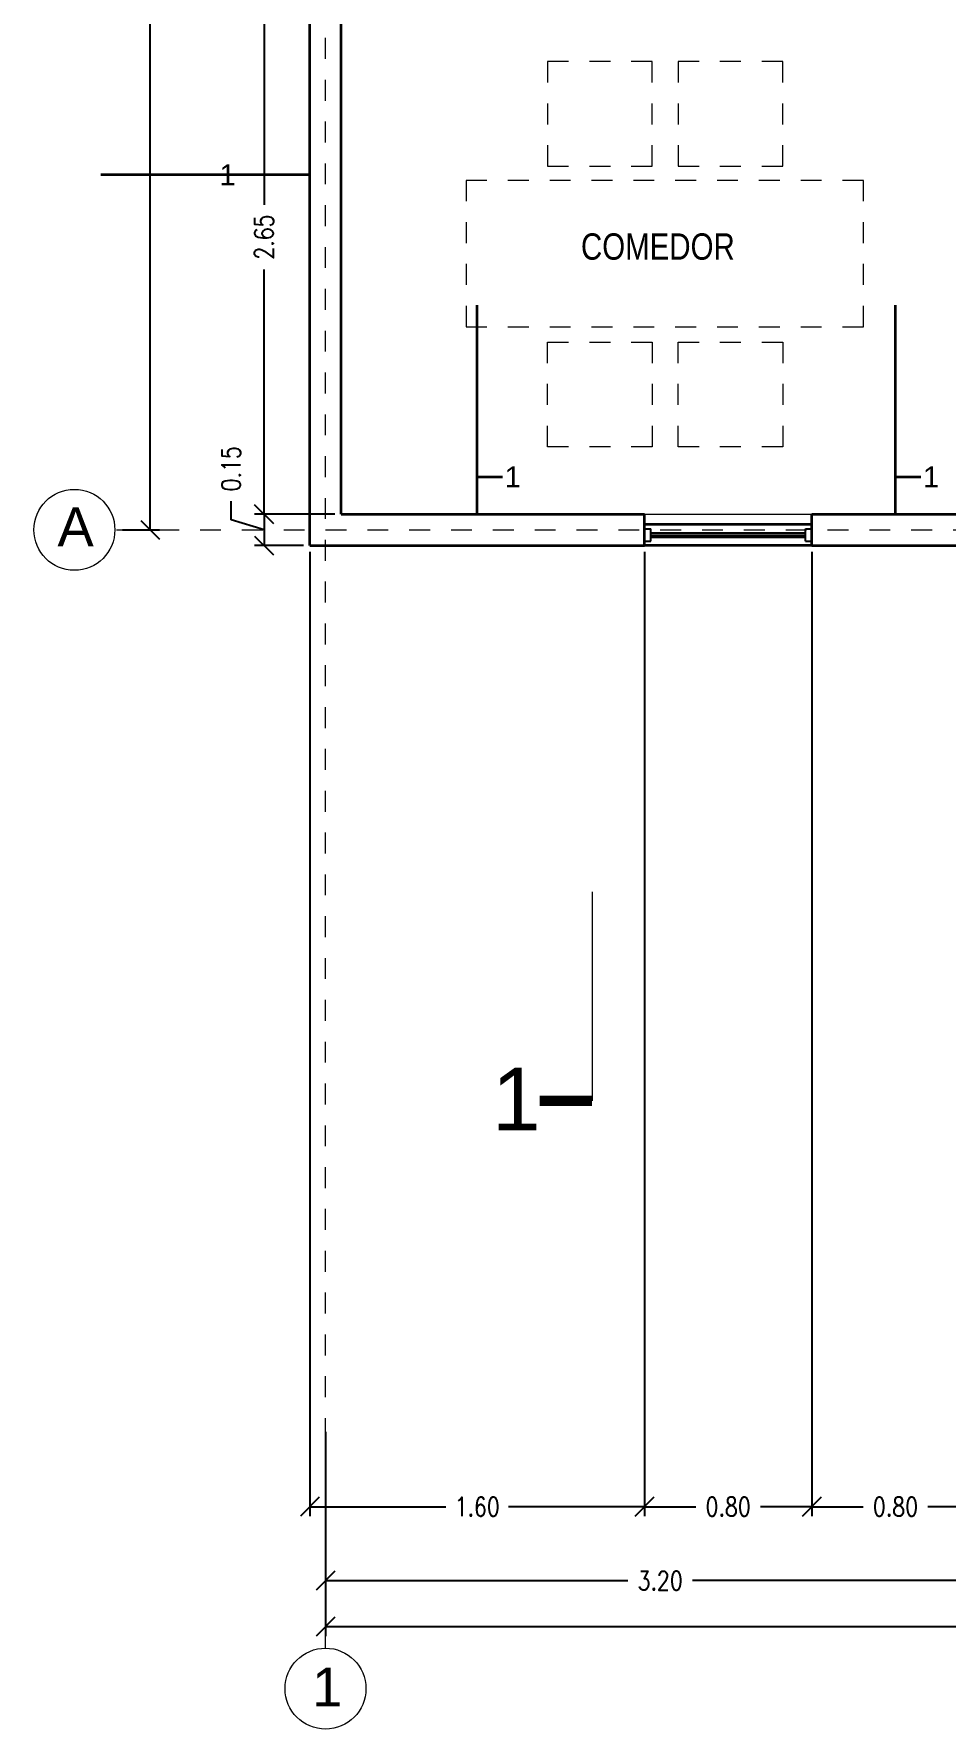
# Model space of a CAD drawing. Header units: metres. Extents: x -45.1 to -23.3, y -338.3 to -311.1.
# Drawn here: x -44.86 to -40.5, y -324.98 to -316.88 of the extents above; entities that cross this region are included whole.
import ezdxf
from ezdxf.enums import TextEntityAlignment as Align

# ---------------------------------------------------------------- set-up
doc = ezdxf.new("R2010")
doc.units = ezdxf.units.M
doc.header["$LTSCALE"] = 5
doc.header["$MEASUREMENT"] = 0
doc.linetypes.add('CENTER2', pattern=[1.125, 0.75, -0.125, 0.125, -0.125])
doc.linetypes.add('HIDDEN', pattern=[0.375, 0.25, -0.125])
doc.layers.get('0').update_dxf_attribs({"color": 30})
doc.layers.get('DEFPOINTS').update_dxf_attribs({"color": 210})
for name, color, linetype, lineweight in [('A-ANNO-DIMS', 3, 'Continuous', 18), ('A-ANNO-NOTE', 7, 'Continuous', 35), ('A-ANNO-SYMB', 3, 'Continuous', 18), ('A-ANNO-TEXT', 3, 'Continuous', 18), ('A-FLOR-LEVL', 7, 'Continuous', 35), ('A-FLOR-OVHD', 3, 'HIDDEN', 18), ('A-FURN', 8, 'Continuous', 18), ('A-GLAZ-FULL', 4, 'Continuous', 25), ('A-WALL-FULL-EXTR', 7, 'Continuous', 35)]:
    doc.layers.add(name, color=color, linetype=linetype, lineweight=lineweight)
doc.styles.add('E-ARIAL', font='Arial.ttf')
doc.styles.add('E-ROMANS', font='romans.shx', dxfattribs={"width": 0.8})
doc.styles.get("Standard").update_dxf_attribs({"font": 'Arial.ttf'})
doc.dimstyles.new('E-0050_TICK_18', dxfattribs={"dimscale": 0.001, "dimtxt": 90, "dimasz": 90, "dimexe": 45, "dimexo": 30, "dimgap": 45, "dimtad": 0, "dimzin": 0, "dimdsep": 46, "dimtxsty": 'E-ROMANS', "dimblk": 'OBLIQUE', "dimcen": 45, "dimclrd": 256, "dimclre": 256, "dimclrt": 256, "dimadec": 0, "dimazin": 0, "dimtfac": 1, "dimtmove": 1, "dimatfit": 3, "dimldrblk": 'OPEN90', "dimfxl": 1, "dimtfill": 1, "dimtolj": 1, "dimtzin": 0, "dimarcsym": 0})
doc.dimstyles.new('E-0200_TICK_12', dxfattribs={"dimscale": 0.001, "dimtxt": 240, "dimasz": 240, "dimexe": 120, "dimexo": 80, "dimgap": 120, "dimtad": 0, "dimzin": 0, "dimdsep": 46, "dimtxsty": 'E-ROMANS', "dimblk": 'OBLIQUE', "dimcen": 120, "dimclrd": 256, "dimclre": 256, "dimclrt": 256, "dimadec": 0, "dimazin": 0, "dimtfac": 1, "dimtmove": 1, "dimatfit": 3, "dimldrblk": 'OPEN90', "dimfxl": 1, "dimtfill": 1, "dimtolj": 1, "dimtzin": 0, "dimlwd": -1, "dimarcsym": 0})

# ---------------------------------------------------------------- blocks, each defined once
blk = doc.blocks.new('_Oblique')
at = {"color": 0, "linetype": 'ByBlock', "lineweight": -2}
blk.add_line((-0.5, -0.5), (0.5, 0.5), dxfattribs=at)
blk = doc.blocks.new('*D55')
at = {"layer": 'A-ANNO-DIMS', "lineweight": -2, "transparency": 16777216}
for p, q in [((-43.4683, -323.5631), (-43.4683, -324.3195)), ((-40.2683, -323.5631), (-40.2683, -324.3195)), ((-43.4683, -324.2745), (-42.023, -324.2745)), ((-40.2683, -324.2745), (-41.7136, -324.2745))]:
    blk.add_line(p, q, dxfattribs=at)
at = {"layer": 'DEFPOINTS', "color": 0, "transparency": 16777216}
for p in [(-43.4683, -323.5331), (-40.2683, -323.5331), (-40.2683, -324.2745)]:
    blk.add_point(p, dxfattribs=at)
at = {"layer": 'A-ANNO-DIMS', "lineweight": -2, "transparency": 16777216, "xscale": 0.09, "yscale": 0.09, "zscale": 0.09, "rotation": 180}
blk.add_blockref('_Oblique', (-43.4683, -324.2745), dxfattribs=at)
at = {"layer": 'A-ANNO-DIMS', "lineweight": -2, "transparency": 16777216, "xscale": 0.09, "yscale": 0.09, "zscale": 0.09}
blk.add_blockref('_Oblique', (-40.2683, -324.2745), dxfattribs=at)
at = {"layer": 'A-ANNO-DIMS', "transparency": 16777216, "insert": (-41.8683, -324.2745), "char_height": 0.09, "attachment_point": 5, "style": 'E-ROMANS', "bg_fill": 3, "box_fill_scale": 1.25, "bg_fill_color": 256, "bg_fill_true_color": 13158600, "bg_fill_transparency": 0}
blk.add_mtext('\\A1;3.20', dxfattribs=at)
blk = doc.blocks.new('_Open90')
at = {"color": 0, "linetype": 'ByBlock', "lineweight": -2}
for p, q in [((0, 0), (-1, 0)), ((-0.5, 0.5), (0, 0)), ((0, 0), (-0.5, -0.5))]:
    blk.add_line(p, q, dxfattribs=at)
blk = doc.blocks.new('*D61')
at = {"layer": 'A-ANNO-DIMS', "lineweight": -2, "transparency": 16777216}
for p, q in [((-43.4683, -323.5631), (-43.4683, -324.5396)), ((-24.2683, -323.5631), (-24.2683, -324.5396)), ((-43.4683, -324.4946), (-24.2683, -324.4946))]:
    blk.add_line(p, q, dxfattribs=at)
at = {"layer": 'DEFPOINTS', "color": 0, "transparency": 16777216}
for p in [(-43.4683, -323.5331), (-24.2683, -323.5331), (-24.2683, -324.4946)]:
    blk.add_point(p, dxfattribs=at)
at = {"layer": 'A-ANNO-DIMS', "lineweight": -2, "transparency": 16777216, "xscale": 0.09, "yscale": 0.09, "zscale": 0.09, "rotation": 180}
blk.add_blockref('_Oblique', (-43.4683, -324.4946), dxfattribs=at)
at = {"layer": 'A-ANNO-DIMS', "lineweight": -2, "transparency": 16777216, "xscale": 0.09, "yscale": 0.09, "zscale": 0.09}
blk.add_blockref('_Oblique', (-24.2683, -324.4946), dxfattribs=at)
at = {"layer": 'A-ANNO-DIMS', "transparency": 16777216, "insert": (-33.4436, -324.586), "char_height": 0.09, "attachment_point": 5, "style": 'E-ROMANS', "bg_fill": 3, "box_fill_scale": 1.25, "bg_fill_color": 256, "bg_fill_true_color": 13158600, "bg_fill_transparency": 0}
blk.add_mtext('\\A1;19.20', dxfattribs=at)
blk = doc.blocks.new('*D63')
at = {"layer": 'A-ANNO-DIMS', "lineweight": -2, "transparency": 16777216}
for p, q in [((-44.4383, -313.3995), (-44.2613, -313.3995)), ((-44.3063, -313.3995), (-44.3063, -316.1698)), ((-44.3063, -319.2495), (-44.3063, -316.4792)), ((-44.4383, -319.2495), (-44.2613, -319.2495))]:
    blk.add_line(p, q, dxfattribs=at)
at = {"layer": 'DEFPOINTS', "color": 0, "transparency": 16777216}
for p in [(-44.4683, -313.3995), (-44.3063, -313.3995), (-44.4683, -319.2495)]:
    blk.add_point(p, dxfattribs=at)
at = {"layer": 'A-ANNO-DIMS', "lineweight": -2, "transparency": 16777216, "xscale": 0.09, "yscale": 0.09, "zscale": 0.09}
for p, rotation in [((-44.3063, -313.3995), 90), ((-44.3063, -319.2495), 270)]:
    blk.add_blockref('_Oblique', p, dxfattribs=dict(at, rotation=rotation))
at = {"layer": 'A-ANNO-DIMS', "transparency": 16777216, "insert": (-44.3063, -316.3245), "char_height": 0.09, "attachment_point": 5, "rotation": 90, "style": 'E-ROMANS', "bg_fill": 3, "box_fill_scale": 1.25, "bg_fill_color": 256, "bg_fill_true_color": 13158600, "bg_fill_transparency": 0}
blk.add_mtext('\\A1;5.85', dxfattribs=at)
blk = doc.blocks.new('*D68')
at = {"layer": 'A-ANNO-DIMS', "lineweight": -2, "transparency": 16777216}
for p, q in [((-43.4233, -316.5245), (-43.8073, -316.5245)), ((-43.7623, -316.5245), (-43.7623, -317.6948)), ((-43.7623, -319.1745), (-43.7623, -318.0042)), ((-43.4233, -319.1745), (-43.8073, -319.1745))]:
    blk.add_line(p, q, dxfattribs=at)
at = {"layer": 'DEFPOINTS', "color": 0, "transparency": 16777216}
for p in [(-43.3933, -316.5245), (-43.7623, -319.1745), (-43.3933, -319.1745)]:
    blk.add_point(p, dxfattribs=at)
at = {"layer": 'A-ANNO-DIMS', "lineweight": -2, "transparency": 16777216, "xscale": 0.09, "yscale": 0.09, "zscale": 0.09}
for p, rotation in [((-43.7623, -316.5245), 90), ((-43.7623, -319.1745), 270)]:
    blk.add_blockref('_Oblique', p, dxfattribs=dict(at, rotation=rotation))
at = {"layer": 'A-ANNO-DIMS', "transparency": 16777216, "insert": (-43.7623, -317.8495), "char_height": 0.09, "attachment_point": 5, "rotation": 90, "style": 'E-ROMANS', "bg_fill": 3, "box_fill_scale": 1.25, "bg_fill_color": 256, "bg_fill_true_color": 13158600, "bg_fill_transparency": 0}
blk.add_mtext('\\A1;2.65', dxfattribs=at)
blk = doc.blocks.new('*D69')
at = {"layer": 'A-ANNO-DIMS', "lineweight": -2, "transparency": 16777216}
for p, q in [((-43.9198, -319.2022), (-43.9198, -319.1122)), ((-43.7623, -319.2495), (-43.9198, -319.2022)), ((-43.4233, -319.1745), (-43.8073, -319.1745)), ((-43.7623, -319.1745), (-43.7623, -319.3245)), ((-43.5733, -319.3245), (-43.8073, -319.3245))]:
    blk.add_line(p, q, dxfattribs=at)
at = {"layer": 'DEFPOINTS', "color": 0, "transparency": 16777216}
for p in [(-43.3933, -319.1745), (-43.7623, -319.3245), (-43.5433, -319.3245)]:
    blk.add_point(p, dxfattribs=at)
at = {"layer": 'A-ANNO-DIMS', "lineweight": -2, "transparency": 16777216, "xscale": 0.09, "yscale": 0.09, "zscale": 0.09}
for p, rotation in [((-43.7623, -319.1745), 90), ((-43.7623, -319.3245), 270)]:
    blk.add_blockref('_Oblique', p, dxfattribs=dict(at, rotation=rotation))
at = {"layer": 'A-ANNO-DIMS', "transparency": 16777216, "insert": (-43.9198, -318.9575), "char_height": 0.09, "attachment_point": 5, "rotation": 90, "style": 'E-ROMANS', "bg_fill": 3, "box_fill_scale": 1.25, "bg_fill_color": 256, "bg_fill_true_color": 13158600, "bg_fill_transparency": 0}
blk.add_mtext('\\A1;0.15', dxfattribs=at)
blk = doc.blocks.new('*D70')
at = {"layer": 'A-ANNO-DIMS', "lineweight": -2, "transparency": 16777216}
for p, q in [((-43.5433, -319.3545), (-43.5433, -323.966)), ((-41.9433, -319.3545), (-41.9433, -323.966)), ((-43.5433, -323.921), (-42.8928, -323.921)), ((-41.9433, -323.921), (-42.5937, -323.921))]:
    blk.add_line(p, q, dxfattribs=at)
at = {"layer": 'DEFPOINTS', "color": 0, "transparency": 16777216}
for p in [(-43.5433, -319.3245), (-41.9433, -319.3245), (-41.9433, -323.921)]:
    blk.add_point(p, dxfattribs=at)
at = {"layer": 'A-ANNO-DIMS', "lineweight": -2, "transparency": 16777216, "xscale": 0.09, "yscale": 0.09, "zscale": 0.09, "rotation": 180}
blk.add_blockref('_Oblique', (-43.5433, -323.921), dxfattribs=at)
at = {"layer": 'A-ANNO-DIMS', "lineweight": -2, "transparency": 16777216, "xscale": 0.09, "yscale": 0.09, "zscale": 0.09}
blk.add_blockref('_Oblique', (-41.9433, -323.921), dxfattribs=at)
at = {"layer": 'A-ANNO-DIMS', "transparency": 16777216, "insert": (-42.7433, -323.921), "char_height": 0.09, "attachment_point": 5, "style": 'E-ROMANS', "bg_fill": 3, "box_fill_scale": 1.25, "bg_fill_color": 256, "bg_fill_true_color": 13158600, "bg_fill_transparency": 0}
blk.add_mtext('\\A1;1.60', dxfattribs=at)
blk = doc.blocks.new('*D71')
at = {"layer": 'A-ANNO-DIMS', "lineweight": -2, "transparency": 16777216}
for p, q in [((-41.9433, -319.3545), (-41.9433, -323.966)), ((-41.1433, -319.3545), (-41.1433, -323.966)), ((-41.9433, -323.921), (-41.698, -323.921)), ((-41.1433, -323.921), (-41.3886, -323.921))]:
    blk.add_line(p, q, dxfattribs=at)
at = {"layer": 'DEFPOINTS', "color": 0, "transparency": 16777216}
for p in [(-41.9433, -319.3245), (-41.1433, -319.3245), (-41.1433, -323.921)]:
    blk.add_point(p, dxfattribs=at)
at = {"layer": 'A-ANNO-DIMS', "lineweight": -2, "transparency": 16777216, "xscale": 0.09, "yscale": 0.09, "zscale": 0.09, "rotation": 180}
blk.add_blockref('_Oblique', (-41.9433, -323.921), dxfattribs=at)
at = {"layer": 'A-ANNO-DIMS', "lineweight": -2, "transparency": 16777216, "xscale": 0.09, "yscale": 0.09, "zscale": 0.09}
blk.add_blockref('_Oblique', (-41.1433, -323.921), dxfattribs=at)
at = {"layer": 'A-ANNO-DIMS', "transparency": 16777216, "insert": (-41.5433, -323.921), "char_height": 0.09, "attachment_point": 5, "style": 'E-ROMANS', "bg_fill": 3, "box_fill_scale": 1.25, "bg_fill_color": 256, "bg_fill_true_color": 13158600, "bg_fill_transparency": 0}
blk.add_mtext('\\A1;0.80', dxfattribs=at)
blk = doc.blocks.new('*D72')
at = {"layer": 'A-ANNO-DIMS', "lineweight": -2, "transparency": 16777216}
for p, q in [((-41.1433, -319.3545), (-41.1433, -323.966)), ((-40.3433, -319.3545), (-40.3433, -323.966)), ((-41.1433, -323.921), (-40.898, -323.921)), ((-40.3433, -323.921), (-40.5886, -323.921))]:
    blk.add_line(p, q, dxfattribs=at)
at = {"layer": 'DEFPOINTS', "color": 0, "transparency": 16777216}
for p in [(-41.1433, -319.3245), (-40.3433, -319.3245), (-40.3433, -323.921)]:
    blk.add_point(p, dxfattribs=at)
at = {"layer": 'A-ANNO-DIMS', "lineweight": -2, "transparency": 16777216, "xscale": 0.09, "yscale": 0.09, "zscale": 0.09, "rotation": 180}
blk.add_blockref('_Oblique', (-41.1433, -323.921), dxfattribs=at)
at = {"layer": 'A-ANNO-DIMS', "lineweight": -2, "transparency": 16777216, "xscale": 0.09, "yscale": 0.09, "zscale": 0.09}
blk.add_blockref('_Oblique', (-40.3433, -323.921), dxfattribs=at)
at = {"layer": 'A-ANNO-DIMS', "transparency": 16777216, "insert": (-40.7433, -323.921), "char_height": 0.09, "attachment_point": 5, "style": 'E-ROMANS', "bg_fill": 3, "box_fill_scale": 1.25, "bg_fill_color": 256, "bg_fill_true_color": 13158600, "bg_fill_transparency": 0}
blk.add_mtext('\\A1;0.80', dxfattribs=at)
blk = doc.blocks.new('TAG-CORTE-2')
blk.add_line((0, 0), (0, 2))
at = {"const_width": 0.1}
blk.add_lwpolyline([(0, 2), (0.5, 2)], dxfattribs=at)
at = {"style": 'E-ARIAL'}
blk.add_attdef('A', text='', height=0.6, dxfattribs=at).set_placement((0.5, 2), align=Align.MIDDLE_LEFT)

msp = doc.modelspace()

# ---------------------------------------------------------------- linework, layer by layer
at = {"layer": 'A-ANNO-SYMB', "linetype": 'CENTER2', "ltscale": 0.001}
for p, q in [((-43.4683, -324.5974), (-43.4683, -311.5149)), ((-44.4683, -319.2495), (-23.2683, -319.2495))]:
    msp.add_line(p, q, dxfattribs=at)
at = {"layer": 'A-ANNO-SYMB', "linetype": 'CENTER2'}
for centre in [(-44.6689, -319.2495), (-43.4683, -324.791)]:
    msp.add_circle(centre, 0.1935, dxfattribs=at)
at = {"layer": 'A-FLOR-LEVL'}
for p, q in [((-41.1433, -319.2245), (-41.9433, -319.2245)), ((-41.1433, -319.3245), (-41.9433, -319.3245))]:
    msp.add_line(p, q, dxfattribs=at)
at = {"layer": 'A-FLOR-OVHD'}
msp.add_line((-41.9433, -319.1745), (-41.1433, -319.1745), dxfattribs=at)
at = {"layer": 'A-FURN', "linetype": 'HIDDEN', "ltscale": 0.001}
for p, q in [((-42.4066, -317.0108), (-42.4066, -317.5108)), ((-41.9066, -317.0108), (-42.4066, -317.0108)), ((-41.9066, -317.5108), (-41.9066, -317.0108)), ((-41.2824, -317.0108), (-41.7824, -317.0108)), ((-41.7824, -317.0108), (-41.7824, -317.5108)), ((-41.2824, -317.5108), (-41.2824, -317.0108)), ((-42.4066, -317.5108), (-41.9066, -317.5108)), ((-41.7824, -317.5108), (-41.2824, -317.5108)), ((-40.8965, -317.5783), (-42.7965, -317.5783)), ((-42.7965, -317.5783), (-42.7965, -318.2783)), ((-40.8965, -318.2783), (-40.8965, -317.5783)), ((-42.7965, -318.2783), (-40.8965, -318.2783)), ((-42.4066, -318.8522), (-42.4066, -318.3522)), ((-42.4066, -318.3522), (-41.9066, -318.3522)), ((-41.9066, -318.3522), (-41.9066, -318.8522)), ((-41.7824, -318.3522), (-41.2824, -318.3522)), ((-41.7824, -318.8522), (-41.7824, -318.3522)), ((-41.2824, -318.3522), (-41.2824, -318.8522)), ((-41.9066, -318.8522), (-42.4066, -318.8522)), ((-41.2824, -318.8522), (-41.7824, -318.8522))]:
    msp.add_line(p, q, dxfattribs=at)
at = {"layer": 'A-GLAZ-FULL'}
for p, q in [((-41.9433, -319.2445), (-41.9133, -319.2445)), ((-41.9433, -319.3045), (-41.9133, -319.3045)), ((-41.9133, -319.2645), (-41.1733, -319.2645)), ((-41.9133, -319.2745), (-41.1733, -319.2745)), ((-41.9133, -319.2845), (-41.1733, -319.2845)), ((-41.1733, -319.2445), (-41.1433, -319.2445)), ((-41.1733, -319.3045), (-41.1433, -319.3045))]:
    msp.add_line(p, q, dxfattribs=at)
at = {"layer": 'A-GLAZ-FULL', "ltscale": 0.001}
for p, q in [((-41.9133, -319.3045), (-41.9133, -319.2445)), ((-41.1733, -319.3045), (-41.1733, -319.2445))]:
    msp.add_line(p, q, dxfattribs=at)
at = {"layer": 'A-WALL-FULL-EXTR'}
for p, q in [((-43.5433, -319.3245), (-43.5433, -313.3245)), ((-43.3933, -319.1745), (-43.3933, -313.4745)), ((-43.3933, -319.1745), (-41.9433, -319.1745)), ((-41.9433, -319.3245), (-41.9433, -319.1745)), ((-41.1433, -319.3245), (-41.1433, -319.1745)), ((-41.1433, -319.1745), (-40.3433, -319.1745)), ((-43.5433, -319.3245), (-41.9433, -319.3245)), ((-41.1433, -319.3245), (-40.3433, -319.3245))]:
    msp.add_line(p, q, dxfattribs=at)

# ---------------------------------------------------------------- texts
at = {"layer": 'A-ANNO-TEXT'}
for s, insert, char_height, attachment_point, style in [('1', (-43.8978, -317.5518), 0.1, 6, 'E-ARIAL'), ('{\\fArial|b0|i0|c0|p34;COMEDOR}', (-42.247, -317.8318), 0.126, 1, 'E-ROMANS'), ('1', (-42.6118, -318.9966), 0.1, 4, 'E-ARIAL'), ('1', (-40.6118, -318.9966), 0.1, 4, 'E-ARIAL')]:
    msp.add_mtext(s, dxfattribs=dict(at, insert=insert, char_height=char_height, attachment_point=attachment_point, style=style))
at = {"layer": 'A-ANNO-TEXT', "char_height": 0.186083, "attachment_point": 1}
for s, insert in [('{\\fArial|b0|i0|c0|p34;A}', (-44.7499, -319.1423)), ('{\\fArial|b0|i0|c0|p34;1}', (-43.5323, -324.6902))]:
    msp.add_mtext(s, dxfattribs=dict(at, insert=insert))

# ---------------------------------------------------------------- leaders
at = {"layer": 'A-ANNO-NOTE'}
for points in [[(-42.7433, -319.1745), (-42.7433, -318.9966), (-42.6221, -318.9966)], [(-40.7433, -319.1745), (-40.7433, -318.9966), (-40.6221, -318.9966)]]:
    msp.add_leader(points, dimstyle='E-0200_TICK_12', override={"dimasz": 0.2, "dimgap": 0.8, "dimtad": 0, "dimldrblk": 'Open90'}, dxfattribs=at)

# ---------------------------------------------------------------- next in the draw order: dimensions: what is measured, and where the dimension line sits
at = {"layer": 'A-ANNO-DIMS'}
for base, p1, p2, picture, middle in [((-44.3063, -313.3995), (-44.4683, -319.2495), (-44.4683, -313.3995), '*D63', (-44.3063, -316.3245)), ((-43.7623, -319.1745), (-43.3933, -316.5245), (-43.3933, -319.1745), '*D68', (-43.7623, -317.8495))]:
    dim = msp.add_linear_dim(base=base, p1=p1, p2=p2, angle=90, dimstyle='E-0050_TICK_18', dxfattribs=at)
    dim.commit()
    dim.dimension.update_dxf_attribs({"geometry": picture, "text_midpoint": middle})
dim = msp.add_linear_dim(base=(-40.2683, -324.2745), p1=(-43.4683, -323.5331), p2=(-40.2683, -323.5331), dimstyle='E-0050_TICK_18', dxfattribs=at)
dim.commit()
dim.dimension.update_dxf_attribs({"geometry": '*D55', "text_midpoint": (-41.8683, -324.2745)})

# ---------------------------------------------------------------- next in the draw order: dimensions: what is measured, and where the dimension line sits
dim = msp.add_linear_dim(base=(-43.7623, -319.3245), p1=(-43.3933, -319.1745), p2=(-43.5433, -319.3245), angle=90, dimstyle='E-0050_TICK_18', dxfattribs=at)
dim.commit()
dim.dimension.update_dxf_attribs({"geometry": '*D69', "text_midpoint": (-43.9198, -319.0672)})
dim = msp.add_linear_dim(base=(-24.2683, -324.4946), p1=(-43.4683, -323.5331), p2=(-24.2683, -323.5331), dimstyle='E-0050_TICK_18', dxfattribs=at)
dim.commit()
dim.dimension.update_dxf_attribs({"geometry": '*D61', "text_midpoint": (-33.4436, -324.586), "dimtype": 160})

# ---------------------------------------------------------------- next in the draw order: leaders
at = {"layer": 'A-ANNO-NOTE'}
msp.add_leader([(-43.5433, -317.5518), (-43.7663, -317.5518), (-43.8875, -317.5517)], dimstyle='E-0200_TICK_12', override={"dimasz": 0.2, "dimgap": 0.8, "dimtad": 0, "dimldrblk": 'Open90'}, dxfattribs=at)

# ---------------------------------------------------------------- next in the draw order: dimensions: what is measured, and where the dimension line sits
at = {"layer": 'A-ANNO-DIMS'}
dim = msp.add_linear_dim(base=(-41.9433, -323.921), p1=(-43.5433, -319.3245), p2=(-41.9433, -319.3245), dimstyle='E-0050_TICK_18', dxfattribs=at)
dim.commit()
dim.dimension.update_dxf_attribs({"geometry": '*D70', "text_midpoint": (-42.7433, -323.921)})

# ---------------------------------------------------------------- next in the draw order: block references
at = {"layer": 'A-ANNO-SYMB'}
ref = msp.add_blockref('TAG-CORTE-2', (-42.1939, -320.9802), dxfattribs=dict(at, xscale=0.5, yscale=0.5, zscale=0.5, rotation=180))
ref.add_attrib('A', '1', dxfattribs={"layer": '0', "height": 0.2998, "style": 'E-ARIAL'}).set_placement((-42.6722, -321.9719), align=Align.MIDDLE_LEFT)

# ---------------------------------------------------------------- next in the draw order: dimensions: what is measured, and where the dimension line sits
at = {"layer": 'A-ANNO-DIMS'}
dim = msp.add_linear_dim(base=(-41.1433, -323.921), p1=(-41.9433, -319.3245), p2=(-41.1433, -319.3245), dimstyle='E-0050_TICK_18', dxfattribs=at)
dim.commit()
dim.dimension.update_dxf_attribs({"geometry": '*D71', "text_midpoint": (-41.5433, -323.921)})

# ---------------------------------------------------------------- next in the draw order: dimensions: what is measured, and where the dimension line sits
dim = msp.add_linear_dim(base=(-40.3433, -323.921), p1=(-41.1433, -319.3245), p2=(-40.3433, -319.3245), dimstyle='E-0050_TICK_18', dxfattribs=at)
dim.commit()
dim.dimension.update_dxf_attribs({"geometry": '*D72', "text_midpoint": (-40.7433, -323.921)})

doc.saveas('drawing.dxf')
